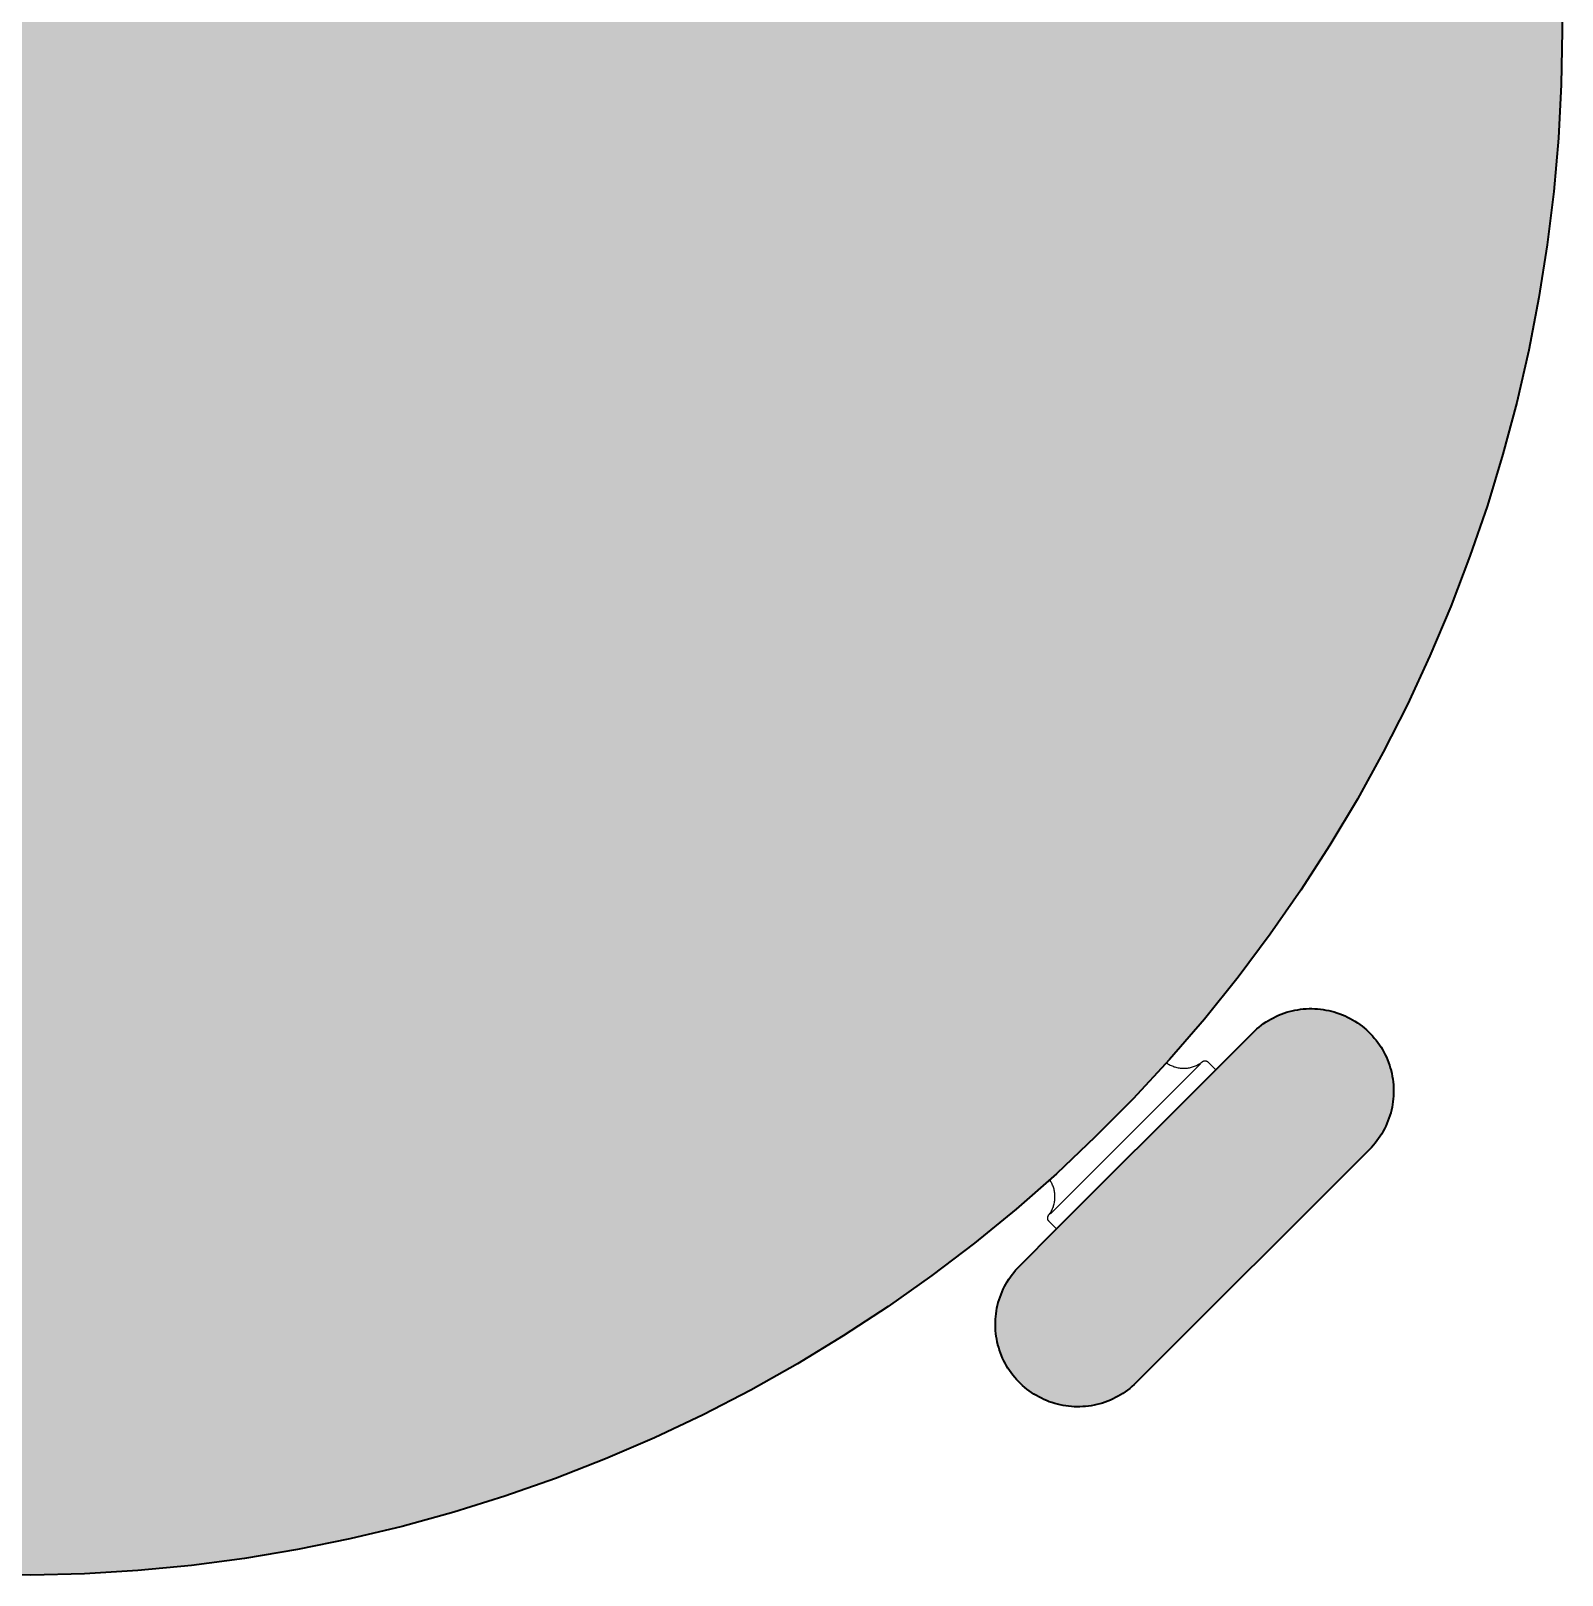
# Model space of a CAD drawing. Header units: millimetres. Extents: x 0 to 1296, y 0 to 460.
# Drawn here: x 1091.4 to 1295.6, y 35.3 to 241.2 of the extents above; entities that cross this region are included whole.
import ezdxf

# ---------------------------------------------------------------- set-up
doc = ezdxf.new("R2010")
doc.units = ezdxf.units.MM
doc.layers.add('Blocks', color=7, linetype='Continuous')
doc.layers.add('Blocks$Fill', color=7, linetype='Continuous', true_color=0xffffff)
doc.layers.add('Blocks$Inner', color=7, linetype='Continuous', lineweight=25, true_color=0x007f00)
doc.layers.add('Blocks$Outline', color=7, linetype='Continuous', lineweight=35, true_color=0xff3f3f)

# ---------------------------------------------------------------- blocks, each defined once
blk = doc.blocks.new('Ray Stool Top')
at = {"layer": 'Blocks$Fill', "extrusion": (0, 0, -1)}
for points in [[(237.77, 220.92), (230.61, 220.98), (223.47, 220.79), (216.33, 220.36), (209.21, 219.68), (202.12, 218.75), (195.07, 217.57), (188.06, 216.16), (181.1, 214.5), (174.21, 212.6), (167.39, 210.46), (160.64, 208.08), (153.98, 205.48), (147.42, 202.64), (140.96, 199.58), (134.61, 196.29), (128.37, 192.79), (122.26, 189.07), (116.29, 185.14), (110.45, 181.01), (104.76, 176.68), (99.23, 172.15), (93.85, 167.43), (88.65, 162.53), (83.61, 157.46), (78.76, 152.21), (74.09, 146.79), (69.61, 141.22), (65.33, 135.49), (61.24, 129.62), (57.37, 123.61), (53.7, 117.47), (50.25, 111.21), (47.03, 104.83), (44.02, 98.34), (41.24, 91.75), (38.69, 85.07), (36.37, 78.3), (34.3, 71.46), (32.45, 64.55), (30.85, 57.58), (29.5, 50.56), (28.39, 43.5), (27.52, 36.4), (26.9, 29.28), (26.53, 22.14), (26.4, 14.99), (26.53, 7.84), (26.9, 0.7), (27.52, -6.43), (28.39, -13.53), (29.5, -20.59), (30.85, -27.61), (32.45, -34.58), (34.3, -41.49), (36.37, -48.33), (38.69, -55.1), (41.24, -61.78), (44.02, -68.37), (47.03, -74.85), (50.25, -81.23), (53.7, -87.5), (57.37, -93.64), (61.24, -99.65), (65.33, -105.52), (69.61, -111.24), (74.09, -116.82), (78.76, -122.23), (83.61, -127.48), (88.65, -132.56), (93.85, -137.46), (99.23, -142.18), (104.76, -146.71), (110.45, -151.04), (116.29, -155.17), (122.26, -159.1), (128.37, -162.82), (134.61, -166.32), (140.96, -169.6), (147.42, -172.67), (153.98, -175.5), (160.64, -178.11), (167.39, -180.48), (174.21, -182.62), (181.1, -184.52), (188.06, -186.18), (195.07, -187.6), (202.12, -188.78), (209.21, -189.7), (216.33, -190.39), (223.47, -190.82), (230.61, -191.01), (237.77, -190.94), (244.91, -190.63), (252.04, -190.08), (259.14, -189.27), (266.22, -188.22), (273.25, -186.92), (280.23, -185.38), (287.16, -183.6), (294.02, -181.58), (300.8, -179.33), (307.5, -176.84), (314.12, -174.11), (320.63, -171.16), (327.04, -167.99), (333.33, -164.59), (339.5, -160.98), (345.55, -157.16), (351.45, -153.13), (357.22, -148.9), (362.83, -144.47), (368.28, -139.84), (373.58, -135.03), (378.7, -130.04), (383.64, -124.88), (388.41, -119.55), (392.98, -114.05), (397.36, -108.4), (401.55, -102.6), (405.52, -96.66), (409.3, -90.58), (412.85, -84.38), (416.19, -78.06), (419.31, -71.62), (422.2, -65.08), (424.87, -58.45), (427.3, -51.72), (429.5, -44.92), (431.46, -38.04), (433.18, -31.1), (434.66, -24.11), (435.89, -17.06), (436.88, -9.98), (437.63, -2.87), (438.12, 4.26), (438.37, 11.41), (438.37, 18.56), (438.12, 25.71), (437.63, 32.84), (436.88, 39.95), (435.89, 47.04), (434.66, 54.08), (433.18, 61.07), (431.46, 68.02), (429.5, 74.89), (427.3, 81.7), (424.87, 88.42), (422.2, 95.06), (419.31, 101.6), (416.19, 108.03), (412.85, 114.35), (409.3, 120.56), (405.52, 126.63), (401.55, 132.57), (397.36, 138.37), (392.98, 144.02), (388.41, 149.52), (383.64, 154.85), (378.7, 160.02), (373.58, 165.01), (368.28, 169.82), (362.83, 174.44), (357.22, 178.87), (351.45, 183.1), (345.55, 187.13), (339.5, 190.96), (333.33, 194.57), (327.04, 197.96), (320.63, 201.14), (314.12, 204.09), (307.5, 206.81), (300.8, 209.3), (294.02, 211.56), (287.16, 213.58), (280.23, 215.36), (273.25, 216.9), (266.22, 218.19), (259.14, 219.24), (252.04, 220.05), (244.91, 220.61)], [(60.15, -115.44), (59.77, -115.44), (59.39, -115.45), (59.01, -115.47), (58.64, -115.5), (58.26, -115.55), (57.89, -115.62), (57.51, -115.69), (57.14, -115.78), (56.78, -115.88), (56.42, -115.99), (56.06, -116.12), (55.7, -116.25), (55.35, -116.4), (55.01, -116.57), (54.67, -116.74), (54.34, -116.92), (54.02, -117.12), (53.7, -117.33), (53.39, -117.55), (53.08, -117.78), (52.79, -118.02), (52.5, -118.26), (52.23, -118.52), (51.96, -118.79), (51.7, -119.07), (51.45, -119.36), (51.21, -119.65), (50.98, -119.95), (50.76, -120.26), (50.55, -120.58), (50.36, -120.91), (50.17, -121.24), (50, -121.58), (49.84, -121.92), (49.69, -122.27), (49.55, -122.62), (49.42, -122.98), (49.31, -123.34), (49.21, -123.71), (49.12, -124.08), (49.05, -124.45), (48.99, -124.83), (48.94, -125.2), (48.9, -125.58), (48.88, -125.96), (48.87, -126.34), (48.87, -126.72), (48.89, -127.1), (48.92, -127.48), (48.96, -127.86), (49.02, -128.23), (49.08, -128.6), (49.17, -128.98), (49.26, -129.34), (49.37, -129.71), (49.49, -130.07), (49.62, -130.42), (49.76, -130.78), (49.92, -131.12), (50.08, -131.46), (50.26, -131.8), (50.45, -132.13), (50.66, -132.45), (50.87, -132.76), (51.09, -133.07), (51.33, -133.37), (51.57, -133.66), (51.83, -133.94), (52.09, -134.21), (83.2, -165.33), (83.48, -165.59), (83.76, -165.84), (84.05, -166.09), (84.35, -166.32), (84.65, -166.55), (84.97, -166.76), (85.29, -166.96), (85.62, -167.15), (85.95, -167.33), (86.29, -167.5), (86.64, -167.65), (86.99, -167.8), (87.35, -167.93), (87.71, -168.05), (88.07, -168.16), (88.44, -168.25), (88.81, -168.33), (89.19, -168.4), (89.56, -168.46), (89.94, -168.5), (90.32, -168.53), (90.7, -168.54), (91.08, -168.55), (91.46, -168.54), (91.83, -168.51), (92.21, -168.48), (92.59, -168.43), (92.96, -168.37), (93.34, -168.29), (93.71, -168.2), (94.07, -168.1), (94.43, -167.99), (94.79, -167.87), (95.15, -167.73), (95.5, -167.58), (95.84, -167.42), (96.18, -167.24), (96.51, -167.06), (96.83, -166.86), (97.15, -166.65), (97.46, -166.44), (97.77, -166.21), (98.06, -165.97), (98.35, -165.72), (98.62, -165.46), (98.89, -165.19), (99.15, -164.91), (99.4, -164.63), (99.64, -164.33), (99.87, -164.03), (100.09, -163.72), (100.3, -163.4), (100.49, -163.08), (100.68, -162.74), (100.85, -162.41), (101.01, -162.06), (101.16, -161.71), (101.3, -161.36), (101.43, -161), (101.54, -160.64), (101.64, -160.27), (101.73, -159.9), (101.8, -159.53), (101.86, -159.16), (101.91, -158.78), (101.95, -158.4), (101.97, -158.02), (101.98, -157.64), (101.98, -157.26), (101.96, -156.88), (101.93, -156.5), (101.89, -156.13), (101.83, -155.75), (101.77, -155.38), (101.68, -155.01), (101.59, -154.64), (101.48, -154.28), (101.36, -153.91), (101.23, -153.56), (101.09, -153.21), (100.93, -152.86), (100.76, -152.52), (100.59, -152.19), (100.39, -151.86), (100.19, -151.54), (99.98, -151.22), (99.76, -150.91), (99.52, -150.62), (99.28, -150.32), (99.02, -150.04), (98.76, -149.77), (93.81, -144.82), (72.6, -123.61), (67.65, -118.66), (67.37, -118.39), (67.09, -118.14), (66.8, -117.89), (66.5, -117.66), (66.2, -117.44), (65.88, -117.22), (65.56, -117.02), (65.23, -116.83), (64.9, -116.65), (64.56, -116.48), (64.21, -116.33), (63.86, -116.18), (63.5, -116.05), (63.14, -115.93), (62.78, -115.83), (62.41, -115.73), (62.04, -115.65), (61.66, -115.58), (61.29, -115.53), (60.91, -115.48), (60.53, -115.45)]]:
    blk.add_hatch(color=256, dxfattribs=at).paths.add_polyline_path(points, flags=0)
at = {"layer": 'Blocks$Inner'}
for p, q in [((-26.53, 7.84), (-26.4, 14.99)), ((-26.9, 0.7), (-26.53, 7.84)), ((-27.52, -6.43), (-26.9, 0.7)), ((-28.39, -13.53), (-27.52, -6.43)), ((-29.5, -20.59), (-28.39, -13.53)), ((-30.85, -27.61), (-29.5, -20.59)), ((-32.45, -34.58), (-30.85, -27.61)), ((-34.3, -41.49), (-32.45, -34.58)), ((-36.37, -48.33), (-34.3, -41.49)), ((-38.69, -55.1), (-36.37, -48.33)), ((-41.24, -61.78), (-38.69, -55.1)), ((-44.02, -68.37), (-41.24, -61.78)), ((-47.03, -74.85), (-44.02, -68.37)), ((-50.25, -81.23), (-47.03, -74.85)), ((-53.7, -87.5), (-50.25, -81.23)), ((-57.37, -93.64), (-53.7, -87.5)), ((-61.24, -99.65), (-57.37, -93.64)), ((-65.33, -105.52), (-61.24, -99.65)), ((-69.61, -111.24), (-65.33, -105.52)), ((-74.09, -116.82), (-69.61, -111.24)), ((-78.76, -122.23), (-74.09, -116.82)), ((-66.2, -117.44), (-65.88, -117.22)), ((-65.88, -117.22), (-65.56, -117.02)), ((-65.56, -117.02), (-65.23, -116.83)), ((-65.23, -116.83), (-64.9, -116.65)), ((-64.9, -116.65), (-64.56, -116.48)), ((-64.56, -116.48), (-64.21, -116.33)), ((-64.21, -116.33), (-63.86, -116.18)), ((-63.86, -116.18), (-63.5, -116.05)), ((-63.5, -116.05), (-63.14, -115.93)), ((-63.14, -115.93), (-62.78, -115.83)), ((-62.78, -115.83), (-62.41, -115.73)), ((-62.41, -115.73), (-62.04, -115.65)), ((-62.04, -115.65), (-61.66, -115.58)), ((-61.66, -115.58), (-61.29, -115.53)), ((-61.29, -115.53), (-60.91, -115.48)), ((-60.91, -115.48), (-60.53, -115.45)), ((-60.53, -115.45), (-60.15, -115.44)), ((-60.15, -115.44), (-59.77, -115.44)), ((-59.77, -115.44), (-59.39, -115.45)), ((-59.39, -115.45), (-59.01, -115.47)), ((-59.01, -115.47), (-58.64, -115.5)), ((-58.64, -115.5), (-58.26, -115.55)), ((-58.26, -115.55), (-57.89, -115.62)), ((-57.89, -115.62), (-57.51, -115.69)), ((-57.51, -115.69), (-57.14, -115.78)), ((-57.14, -115.78), (-56.78, -115.88)), ((-56.78, -115.88), (-56.42, -115.99)), ((-56.42, -115.99), (-56.06, -116.12)), ((-56.06, -116.12), (-55.7, -116.25)), ((-55.7, -116.25), (-55.35, -116.4)), ((-55.35, -116.4), (-55.01, -116.57)), ((-55.01, -116.57), (-54.67, -116.74)), ((-54.67, -116.74), (-54.34, -116.92)), ((-54.34, -116.92), (-54.02, -117.12)), ((-54.02, -117.12), (-53.7, -117.33)), ((-53.7, -117.33), (-53.39, -117.55)), ((-72.6, -123.61), (-67.65, -118.66)), ((-67.65, -118.66), (-67.37, -118.39)), ((-67.37, -118.39), (-67.09, -118.14)), ((-67.09, -118.14), (-66.8, -117.89)), ((-66.8, -117.89), (-66.5, -117.66)), ((-66.5, -117.66), (-66.2, -117.44)), ((-53.39, -117.55), (-53.08, -117.78)), ((-53.08, -117.78), (-52.79, -118.02)), ((-52.79, -118.02), (-52.5, -118.26)), ((-52.5, -118.26), (-52.23, -118.52)), ((-52.23, -118.52), (-51.96, -118.79)), ((-51.96, -118.79), (-51.7, -119.07)), ((-51.7, -119.07), (-51.45, -119.36)), ((-51.45, -119.36), (-51.21, -119.65)), ((-51.21, -119.65), (-50.98, -119.95)), ((-50.98, -119.95), (-50.76, -120.26)), ((-50.76, -120.26), (-50.55, -120.58)), ((-50.55, -120.58), (-50.36, -120.91)), ((-50.36, -120.91), (-50.17, -121.24)), ((-50.17, -121.24), (-50, -121.58)), ((-74.62, -122.8), (-84.62, -132.8)), ((-83.61, -127.48), (-78.76, -122.23)), ((-79.16, -122.68), (-79.04, -122.76)), ((-79.04, -122.76), (-78.92, -122.83)), ((-78.92, -122.83), (-78.8, -122.9)), ((-78.8, -122.9), (-78.68, -122.96)), ((-78.68, -122.96), (-78.55, -123.03)), ((-78.55, -123.03), (-78.42, -123.08)), ((-78.42, -123.08), (-78.29, -123.13)), ((-78.29, -123.13), (-78.16, -123.18)), ((-78.16, -123.18), (-78.03, -123.22)), ((-78.03, -123.22), (-77.9, -123.26)), ((-77.9, -123.26), (-77.76, -123.29)), ((-77.76, -123.29), (-77.62, -123.32)), ((-77.62, -123.32), (-77.49, -123.35)), ((-77.49, -123.35), (-77.35, -123.36)), ((-77.35, -123.36), (-77.21, -123.38)), ((-77.21, -123.38), (-77.07, -123.39)), ((-77.07, -123.39), (-76.93, -123.39)), ((-76.93, -123.39), (-76.79, -123.39)), ((-76.79, -123.39), (-76.65, -123.39)), ((-76.65, -123.39), (-76.51, -123.38)), ((-76.51, -123.38), (-76.37, -123.36)), ((-76.37, -123.36), (-76.23, -123.34)), ((-76.23, -123.34), (-76.1, -123.32)), ((-76.1, -123.32), (-75.96, -123.29)), ((-75.96, -123.29), (-75.82, -123.25)), ((-75.82, -123.25), (-75.69, -123.21)), ((-75.69, -123.21), (-75.56, -123.17)), ((-75.56, -123.17), (-75.43, -123.12)), ((-75.43, -123.12), (-75.3, -123.07)), ((-75.3, -123.07), (-75.17, -123.01)), ((-75.17, -123.01), (-75.04, -122.95)), ((-75.04, -122.95), (-74.92, -122.89)), ((-74.92, -122.89), (-74.8, -122.82)), ((-74.8, -122.82), (-74.68, -122.74)), ((-74.68, -122.74), (-74.57, -122.66)), ((-74.57, -122.66), (-74.45, -122.58)), ((-74.45, -122.58), (-74.34, -122.49)), ((-74.34, -122.49), (-74.33, -122.48)), ((-74.33, -122.48), (-74.32, -122.47)), ((-74.32, -122.47), (-74.3, -122.46)), ((-74.3, -122.46), (-74.29, -122.45)), ((-74.29, -122.45), (-74.27, -122.45)), ((-74.27, -122.45), (-74.26, -122.44)), ((-74.26, -122.44), (-74.24, -122.43)), ((-74.24, -122.43), (-74.22, -122.42)), ((-74.22, -122.42), (-74.21, -122.42)), ((-74.21, -122.42), (-74.19, -122.41)), ((-74.19, -122.41), (-74.18, -122.4)), ((-74.18, -122.4), (-74.16, -122.4)), ((-74.16, -122.4), (-74.14, -122.4)), ((-74.14, -122.4), (-74.12, -122.39)), ((-74.12, -122.39), (-74.11, -122.39)), ((-74.11, -122.39), (-74.09, -122.39)), ((-74.09, -122.39), (-74.07, -122.38)), ((-74.07, -122.38), (-74.06, -122.38)), ((-74.06, -122.38), (-74.04, -122.38)), ((-74.04, -122.38), (-74.02, -122.38)), ((-74.02, -122.38), (-74, -122.38)), ((-74, -122.38), (-73.99, -122.38)), ((-73.99, -122.38), (-73.97, -122.39)), ((-73.97, -122.39), (-73.95, -122.39)), ((-73.95, -122.39), (-73.93, -122.39)), ((-73.93, -122.39), (-73.92, -122.39)), ((-73.92, -122.39), (-73.9, -122.4)), ((-73.9, -122.4), (-73.88, -122.4)), ((-73.88, -122.4), (-73.87, -122.41)), ((-73.87, -122.41), (-73.85, -122.41)), ((-73.85, -122.41), (-73.83, -122.42)), ((-73.83, -122.42), (-73.82, -122.43)), ((-73.82, -122.43), (-73.8, -122.44)), ((-73.8, -122.44), (-73.79, -122.44)), ((-73.79, -122.44), (-73.77, -122.45)), ((-73.77, -122.45), (-73.76, -122.46)), ((-73.76, -122.46), (-73.74, -122.47)), ((-73.74, -122.47), (-73.73, -122.48)), ((-73.73, -122.48), (-73.72, -122.49)), ((-73.72, -122.49), (-73.7, -122.5)), ((-73.7, -122.5), (-73.69, -122.51)), ((-72.6, -123.61), (-73.69, -122.51)), ((-73.67, -122.54), (-73.67, -122.54)), ((-50, -121.58), (-49.84, -121.92)), ((-49.84, -121.92), (-49.69, -122.27)), ((-49.69, -122.27), (-49.55, -122.62)), ((-49.55, -122.62), (-49.42, -122.98)), ((-49.42, -122.98), (-49.31, -123.34)), ((-49.31, -123.34), (-49.21, -123.71)), ((-93.81, -144.82), (-72.6, -123.61)), ((-49.21, -123.71), (-49.12, -124.08)), ((-49.12, -124.08), (-49.05, -124.45)), ((-49.05, -124.45), (-48.99, -124.83)), ((-48.99, -124.83), (-48.94, -125.2)), ((-48.94, -125.2), (-48.9, -125.58)), ((-48.9, -125.58), (-48.88, -125.96)), ((-88.65, -132.56), (-83.61, -127.48)), ((-48.92, -127.48), (-48.96, -127.86)), ((-48.89, -127.1), (-48.92, -127.48)), ((-48.87, -126.72), (-48.89, -127.1)), ((-48.88, -125.96), (-48.87, -126.34)), ((-48.87, -126.34), (-48.87, -126.72)), ((-49.37, -129.71), (-49.49, -130.07)), ((-49.26, -129.34), (-49.37, -129.71)), ((-49.17, -128.98), (-49.26, -129.34)), ((-49.08, -128.6), (-49.17, -128.98)), ((-49.02, -128.23), (-49.08, -128.6)), ((-48.96, -127.86), (-49.02, -128.23)), ((-50.26, -131.8), (-50.45, -132.13)), ((-50.08, -131.46), (-50.26, -131.8)), ((-49.92, -131.12), (-50.08, -131.46)), ((-49.76, -130.78), (-49.92, -131.12)), ((-49.62, -130.42), (-49.76, -130.78)), ((-49.49, -130.07), (-49.62, -130.42)), ((-84.62, -132.8), (-94.61, -142.8)), ((-93.85, -137.46), (-88.65, -132.56)), ((-51.57, -133.66), (-51.83, -133.94)), ((-51.33, -133.37), (-51.57, -133.66)), ((-51.09, -133.07), (-51.33, -133.37)), ((-50.87, -132.76), (-51.09, -133.07)), ((-50.66, -132.45), (-50.87, -132.76)), ((-50.45, -132.13), (-50.66, -132.45)), ((-52.09, -134.21), (-83.2, -165.33)), ((-51.83, -133.94), (-52.09, -134.21)), ((-99.23, -142.18), (-93.85, -137.46)), ((-94.66, -138.38), (-94.74, -138.26)), ((-94.59, -138.5), (-94.66, -138.38)), ((-94.52, -138.62), (-94.59, -138.5)), ((-94.45, -138.74), (-94.52, -138.62)), ((-94.39, -138.87), (-94.45, -138.74)), ((-94.34, -138.99), (-94.39, -138.87)), ((-94.29, -139.12), (-94.34, -138.99)), ((-94.24, -139.26), (-94.29, -139.12)), ((-94.2, -139.39), (-94.24, -139.26)), ((-94.16, -139.52), (-94.2, -139.39)), ((-94.13, -139.66), (-94.16, -139.52)), ((-94.1, -139.79), (-94.13, -139.66)), ((-94.08, -139.93), (-94.1, -139.79)), ((-94.06, -140.07), (-94.08, -139.93)), ((-94.04, -140.21), (-94.06, -140.07)), ((-94.41, -142.25), (-94.35, -142.12)), ((-94.35, -142.12), (-94.3, -141.99)), ((-94.3, -141.99), (-94.25, -141.86)), ((-94.25, -141.86), (-94.21, -141.73)), ((-94.21, -141.73), (-94.17, -141.59)), ((-94.17, -141.59), (-94.13, -141.46)), ((-94.13, -141.46), (-94.11, -141.32)), ((-94.11, -141.32), (-94.08, -141.18)), ((-94.08, -141.18), (-94.06, -141.05)), ((-94.06, -141.05), (-94.05, -140.91)), ((-94.05, -140.91), (-94.04, -140.77)), ((-94.03, -140.35), (-94.04, -140.21)), ((-94.04, -140.77), (-94.03, -140.63)), ((-94.03, -140.49), (-94.03, -140.35)), ((-94.03, -140.63), (-94.03, -140.49)), ((-104.76, -146.71), (-99.23, -142.18)), ((-95.04, -143.31), (-95.05, -143.33)), ((-95.05, -143.33), (-95.05, -143.34)), ((-95.05, -143.34), (-95.05, -143.36)), ((-95.05, -143.36), (-95.05, -143.37)), ((-95.05, -143.37), (-95.05, -143.39)), ((-95.05, -143.39), (-95.05, -143.41)), ((-95.05, -143.41), (-95.05, -143.42)), ((-95.05, -143.42), (-95.05, -143.44)), ((-95.05, -143.44), (-95.05, -143.45)), ((-95.05, -143.45), (-95.04, -143.47)), ((-95.03, -143.26), (-95.04, -143.28)), ((-95.04, -143.28), (-95.04, -143.3)), ((-95.04, -143.3), (-95.04, -143.31)), ((-95.04, -143.47), (-95.04, -143.48)), ((-95.04, -143.48), (-95.04, -143.5)), ((-95.04, -143.5), (-95.03, -143.52)), ((-95.02, -143.23), (-95.03, -143.25)), ((-95.03, -143.25), (-95.03, -143.26)), ((-95.03, -143.52), (-95.03, -143.53)), ((-95.03, -143.53), (-95.02, -143.55)), ((-95.01, -143.2), (-95.02, -143.22)), ((-95.02, -143.22), (-95.02, -143.23)), ((-95.02, -143.55), (-95.02, -143.56)), ((-95.02, -143.56), (-95.01, -143.58)), ((-95, -143.18), (-95.01, -143.19)), ((-95.01, -143.19), (-95.01, -143.2)), ((-95.01, -143.58), (-95.01, -143.59)), ((-95.01, -143.59), (-95, -143.6)), ((-94.99, -143.16), (-95, -143.18)), ((-95, -143.6), (-94.99, -143.62)), ((-94.98, -143.15), (-94.99, -143.16)), ((-94.99, -143.62), (-94.98, -143.63)), ((-94.97, -143.14), (-94.98, -143.15)), ((-94.98, -143.63), (-94.97, -143.65)), ((-94.96, -143.12), (-94.97, -143.14)), ((-94.97, -143.65), (-94.97, -143.66)), ((-94.97, -143.66), (-94.96, -143.67)), ((-94.95, -143.1), (-94.96, -143.11)), ((-94.96, -143.11), (-94.96, -143.12)), ((-94.96, -143.67), (-94.95, -143.68)), ((-94.93, -143.09), (-94.95, -143.1)), ((-94.95, -143.68), (-94.94, -143.7)), ((-94.94, -143.7), (-94.93, -143.71)), ((-94.92, -143.07), (-94.93, -143.09)), ((-94.93, -143.71), (-94.91, -143.72)), ((-94.92, -143.07), (-94.84, -142.96)), ((-94.91, -143.72), (-94.9, -143.73)), ((-94.9, -143.73), (-94.89, -143.74)), ((-94.89, -143.74), (-94.88, -143.75)), ((-94.88, -143.75), (-93.81, -144.82)), ((-94.84, -142.96), (-94.76, -142.85)), ((-94.76, -142.85), (-94.68, -142.73)), ((-94.68, -142.73), (-94.6, -142.62)), ((-94.6, -142.62), (-94.53, -142.5)), ((-94.53, -142.5), (-94.47, -142.37)), ((-94.47, -142.37), (-94.41, -142.25)), ((-98.76, -149.77), (-93.81, -144.82)), ((-110.45, -151.04), (-104.76, -146.71)), ((-99.52, -150.62), (-99.28, -150.32)), ((-99.28, -150.32), (-99.02, -150.04)), ((-99.02, -150.04), (-98.76, -149.77)), ((-116.29, -155.17), (-110.45, -151.04)), ((-100.76, -152.52), (-100.59, -152.19)), ((-100.59, -152.19), (-100.39, -151.86)), ((-100.39, -151.86), (-100.19, -151.54)), ((-100.19, -151.54), (-99.98, -151.22)), ((-99.98, -151.22), (-99.76, -150.91)), ((-99.76, -150.91), (-99.52, -150.62)), ((-101.59, -154.64), (-101.48, -154.28)), ((-101.48, -154.28), (-101.36, -153.91)), ((-101.36, -153.91), (-101.23, -153.56)), ((-101.23, -153.56), (-101.09, -153.21)), ((-101.09, -153.21), (-100.93, -152.86)), ((-100.93, -152.86), (-100.76, -152.52)), ((-122.26, -159.1), (-116.29, -155.17)), ((-101.96, -156.88), (-101.93, -156.5)), ((-101.93, -156.5), (-101.89, -156.13)), ((-101.89, -156.13), (-101.83, -155.75)), ((-101.83, -155.75), (-101.77, -155.38)), ((-101.77, -155.38), (-101.68, -155.01)), ((-101.68, -155.01), (-101.59, -154.64)), ((-101.98, -157.26), (-101.96, -156.88)), ((-101.98, -157.64), (-101.98, -157.26)), ((-101.97, -158.02), (-101.98, -157.64)), ((-101.95, -158.4), (-101.97, -158.02)), ((-101.91, -158.78), (-101.95, -158.4)), ((-128.37, -162.82), (-122.26, -159.1)), ((-101.86, -159.16), (-101.91, -158.78)), ((-101.8, -159.53), (-101.86, -159.16)), ((-101.73, -159.9), (-101.8, -159.53)), ((-101.64, -160.27), (-101.73, -159.9)), ((-101.54, -160.64), (-101.64, -160.27)), ((-101.43, -161), (-101.54, -160.64)), ((-101.3, -161.36), (-101.43, -161)), ((-101.16, -161.71), (-101.3, -161.36)), ((-101.01, -162.06), (-101.16, -161.71)), ((-100.85, -162.41), (-101.01, -162.06)), ((-100.68, -162.74), (-100.85, -162.41)), ((-134.61, -166.32), (-128.37, -162.82)), ((-100.49, -163.08), (-100.68, -162.74)), ((-100.3, -163.4), (-100.49, -163.08)), ((-100.09, -163.72), (-100.3, -163.4)), ((-99.87, -164.03), (-100.09, -163.72)), ((-99.64, -164.33), (-99.87, -164.03)), ((-99.4, -164.63), (-99.64, -164.33)), ((-99.15, -164.91), (-99.4, -164.63)), ((-140.96, -169.6), (-134.61, -166.32)), ((-98.89, -165.19), (-99.15, -164.91)), ((-98.62, -165.46), (-98.89, -165.19)), ((-98.35, -165.72), (-98.62, -165.46)), ((-98.06, -165.97), (-98.35, -165.72)), ((-97.77, -166.21), (-98.06, -165.97)), ((-97.46, -166.44), (-97.77, -166.21)), ((-97.15, -166.65), (-97.46, -166.44)), ((-96.83, -166.86), (-97.15, -166.65)), ((-84.97, -166.76), (-85.29, -166.96)), ((-84.65, -166.55), (-84.97, -166.76)), ((-84.35, -166.32), (-84.65, -166.55)), ((-84.05, -166.09), (-84.35, -166.32)), ((-83.76, -165.84), (-84.05, -166.09)), ((-83.48, -165.59), (-83.76, -165.84)), ((-83.2, -165.33), (-83.48, -165.59)), ((-96.51, -167.06), (-96.83, -166.86)), ((-96.18, -167.24), (-96.51, -167.06)), ((-95.84, -167.42), (-96.18, -167.24)), ((-95.5, -167.58), (-95.84, -167.42)), ((-95.15, -167.73), (-95.5, -167.58)), ((-94.79, -167.87), (-95.15, -167.73)), ((-94.43, -167.99), (-94.79, -167.87)), ((-94.07, -168.1), (-94.43, -167.99)), ((-93.71, -168.2), (-94.07, -168.1)), ((-93.34, -168.29), (-93.71, -168.2)), ((-92.96, -168.37), (-93.34, -168.29)), ((-92.59, -168.43), (-92.96, -168.37)), ((-92.21, -168.48), (-92.59, -168.43)), ((-91.83, -168.51), (-92.21, -168.48)), ((-91.46, -168.54), (-91.83, -168.51)), ((-91.08, -168.55), (-91.46, -168.54)), ((-90.7, -168.54), (-91.08, -168.55)), ((-90.32, -168.53), (-90.7, -168.54)), ((-89.94, -168.5), (-90.32, -168.53)), ((-89.56, -168.46), (-89.94, -168.5)), ((-89.19, -168.4), (-89.56, -168.46)), ((-88.81, -168.33), (-89.19, -168.4)), ((-88.44, -168.25), (-88.81, -168.33)), ((-88.07, -168.16), (-88.44, -168.25)), ((-87.71, -168.05), (-88.07, -168.16)), ((-87.35, -167.93), (-87.71, -168.05)), ((-86.99, -167.8), (-87.35, -167.93)), ((-86.64, -167.65), (-86.99, -167.8)), ((-86.29, -167.5), (-86.64, -167.65)), ((-85.95, -167.33), (-86.29, -167.5)), ((-85.62, -167.15), (-85.95, -167.33)), ((-85.29, -166.96), (-85.62, -167.15)), ((-147.42, -172.67), (-140.96, -169.6)), ((-153.98, -175.5), (-147.42, -172.67)), ((-160.64, -178.11), (-153.98, -175.5)), ((-167.39, -180.48), (-160.64, -178.11)), ((-174.21, -182.62), (-167.39, -180.48)), ((-181.1, -184.52), (-174.21, -182.62)), ((-188.06, -186.18), (-181.1, -184.52)), ((-195.07, -187.6), (-188.06, -186.18)), ((-209.21, -189.7), (-202.12, -188.78)), ((-202.12, -188.78), (-195.07, -187.6)), ((-230.61, -191.01), (-223.47, -190.82)), ((-223.47, -190.82), (-216.33, -190.39)), ((-216.33, -190.39), (-209.21, -189.7))]:
    blk.add_line(p, q, dxfattribs=at)
at = {"layer": 'Blocks$Outline'}
for points in [[(-26.53, 22.14), (-26.4, 14.99)], [(-26.4, 14.99), (-26.53, 7.84)], [(-26.53, 7.84), (-26.9, 0.7)], [(-26.9, 0.7), (-27.52, -6.43)], [(-27.52, -6.43), (-28.39, -13.53)], [(-28.39, -13.53), (-29.5, -20.59)], [(-29.5, -20.59), (-30.85, -27.61)], [(-30.85, -27.61), (-32.45, -34.58)], [(-32.45, -34.58), (-34.3, -41.49)], [(-34.3, -41.49), (-36.37, -48.33)], [(-36.37, -48.33), (-38.69, -55.1)], [(-38.69, -55.1), (-41.24, -61.78)], [(-41.24, -61.78), (-44.02, -68.37)], [(-44.02, -68.37), (-47.03, -74.85)], [(-47.03, -74.85), (-50.25, -81.23)], [(-50.25, -81.23), (-53.7, -87.5)], [(-53.7, -87.5), (-57.37, -93.64)], [(-57.37, -93.64), (-61.24, -99.65)], [(-61.24, -99.65), (-65.33, -105.52)], [(-65.33, -105.52), (-69.61, -111.24)], [(-69.61, -111.24), (-74.09, -116.82)], [(-74.09, -116.82), (-78.76, -122.23)], [(-66.2, -117.44), (-65.88, -117.22)], [(-65.88, -117.22), (-65.56, -117.02)], [(-65.56, -117.02), (-65.23, -116.83)], [(-65.23, -116.83), (-64.9, -116.65)], [(-64.9, -116.65), (-64.56, -116.48)], [(-64.56, -116.48), (-64.21, -116.33)], [(-64.21, -116.33), (-63.86, -116.18)], [(-63.86, -116.18), (-63.5, -116.05)], [(-63.5, -116.05), (-63.14, -115.93)], [(-63.14, -115.93), (-62.78, -115.83)], [(-62.78, -115.83), (-62.41, -115.73)], [(-62.41, -115.73), (-62.04, -115.65)], [(-62.04, -115.65), (-61.66, -115.58)], [(-61.66, -115.58), (-61.29, -115.53)], [(-61.29, -115.53), (-60.91, -115.48)], [(-60.91, -115.48), (-60.53, -115.45)], [(-60.53, -115.45), (-60.15, -115.44)], [(-60.15, -115.44), (-59.77, -115.44)], [(-59.77, -115.44), (-59.39, -115.45)], [(-59.39, -115.45), (-59.01, -115.47)], [(-59.01, -115.47), (-58.64, -115.5)], [(-58.64, -115.5), (-58.26, -115.55)], [(-58.26, -115.55), (-57.89, -115.62)], [(-57.89, -115.62), (-57.51, -115.69)], [(-57.51, -115.69), (-57.14, -115.78)], [(-57.14, -115.78), (-56.78, -115.88)], [(-56.78, -115.88), (-56.42, -115.99)], [(-56.42, -115.99), (-56.06, -116.12)], [(-56.06, -116.12), (-55.7, -116.25)], [(-55.7, -116.25), (-55.35, -116.4)], [(-55.35, -116.4), (-55.01, -116.57)], [(-55.01, -116.57), (-54.67, -116.74)], [(-54.67, -116.74), (-54.34, -116.92)], [(-54.34, -116.92), (-54.02, -117.12)], [(-54.02, -117.12), (-53.7, -117.33)], [(-53.7, -117.33), (-53.39, -117.55)], [(-72.6, -123.61), (-67.65, -118.66)], [(-67.65, -118.66), (-67.37, -118.39)], [(-67.37, -118.39), (-67.09, -118.14)], [(-67.09, -118.14), (-66.8, -117.89)], [(-66.8, -117.89), (-66.5, -117.66)], [(-66.5, -117.66), (-66.2, -117.44)], [(-53.39, -117.55), (-53.08, -117.78)], [(-53.08, -117.78), (-52.79, -118.02)], [(-52.79, -118.02), (-52.5, -118.26)], [(-52.5, -118.26), (-52.23, -118.52)], [(-52.23, -118.52), (-51.96, -118.79)], [(-51.96, -118.79), (-51.7, -119.07)], [(-51.7, -119.07), (-51.45, -119.36)], [(-51.45, -119.36), (-51.21, -119.65)], [(-51.21, -119.65), (-50.98, -119.95)], [(-50.98, -119.95), (-50.76, -120.26)], [(-50.76, -120.26), (-50.55, -120.58)], [(-50.55, -120.58), (-50.36, -120.91)], [(-50.36, -120.91), (-50.17, -121.24)], [(-50.17, -121.24), (-50, -121.58)], [(-78.76, -122.23), (-83.61, -127.48)], [(-50, -121.58), (-49.84, -121.92)], [(-49.84, -121.92), (-49.69, -122.27)], [(-49.69, -122.27), (-49.55, -122.62)], [(-49.55, -122.62), (-49.42, -122.98)], [(-49.42, -122.98), (-49.31, -123.34)], [(-49.31, -123.34), (-49.21, -123.71)], [(-93.81, -144.82), (-72.6, -123.61)], [(-49.21, -123.71), (-49.12, -124.08)], [(-49.12, -124.08), (-49.05, -124.45)], [(-49.05, -124.45), (-48.99, -124.83)], [(-48.99, -124.83), (-48.94, -125.2)], [(-48.94, -125.2), (-48.9, -125.58)], [(-48.9, -125.58), (-48.88, -125.96)], [(-83.61, -127.48), (-88.65, -132.56)], [(-48.92, -127.48), (-48.96, -127.86)], [(-48.89, -127.1), (-48.92, -127.48)], [(-48.87, -126.72), (-48.89, -127.1)], [(-48.88, -125.96), (-48.87, -126.34)], [(-48.87, -126.34), (-48.87, -126.72)], [(-49.37, -129.71), (-49.49, -130.07)], [(-49.26, -129.34), (-49.37, -129.71)], [(-49.17, -128.98), (-49.26, -129.34)], [(-49.08, -128.6), (-49.17, -128.98)], [(-49.02, -128.23), (-49.08, -128.6)], [(-48.96, -127.86), (-49.02, -128.23)], [(-50.26, -131.8), (-50.45, -132.13)], [(-50.08, -131.46), (-50.26, -131.8)], [(-49.92, -131.12), (-50.08, -131.46)], [(-49.76, -130.78), (-49.92, -131.12)], [(-49.62, -130.42), (-49.76, -130.78)], [(-49.49, -130.07), (-49.62, -130.42)], [(-88.65, -132.56), (-93.85, -137.46)], [(-51.57, -133.66), (-51.83, -133.94)], [(-51.33, -133.37), (-51.57, -133.66)], [(-51.09, -133.07), (-51.33, -133.37)], [(-50.87, -132.76), (-51.09, -133.07)], [(-50.66, -132.45), (-50.87, -132.76)], [(-50.45, -132.13), (-50.66, -132.45)], [(-52.09, -134.21), (-83.2, -165.33)], [(-51.83, -133.94), (-52.09, -134.21)], [(-93.85, -137.46), (-99.23, -142.18)], [(-99.23, -142.18), (-104.76, -146.71)], [(-98.76, -149.77), (-93.81, -144.82)], [(-104.76, -146.71), (-110.45, -151.04)], [(-99.52, -150.62), (-99.28, -150.32)], [(-99.28, -150.32), (-99.02, -150.04)], [(-99.02, -150.04), (-98.76, -149.77)], [(-110.45, -151.04), (-116.29, -155.17)], [(-100.76, -152.52), (-100.59, -152.19)], [(-100.59, -152.19), (-100.39, -151.86)], [(-100.39, -151.86), (-100.19, -151.54)], [(-100.19, -151.54), (-99.98, -151.22)], [(-99.98, -151.22), (-99.76, -150.91)], [(-99.76, -150.91), (-99.52, -150.62)], [(-101.59, -154.64), (-101.48, -154.28)], [(-101.48, -154.28), (-101.36, -153.91)], [(-101.36, -153.91), (-101.23, -153.56)], [(-101.23, -153.56), (-101.09, -153.21)], [(-101.09, -153.21), (-100.93, -152.86)], [(-100.93, -152.86), (-100.76, -152.52)], [(-116.29, -155.17), (-122.26, -159.1)], [(-101.96, -156.88), (-101.93, -156.5)], [(-101.93, -156.5), (-101.89, -156.13)], [(-101.89, -156.13), (-101.83, -155.75)], [(-101.83, -155.75), (-101.77, -155.38)], [(-101.77, -155.38), (-101.68, -155.01)], [(-101.68, -155.01), (-101.59, -154.64)], [(-101.98, -157.26), (-101.96, -156.88)], [(-101.98, -157.64), (-101.98, -157.26)], [(-101.97, -158.02), (-101.98, -157.64)], [(-101.95, -158.4), (-101.97, -158.02)], [(-101.91, -158.78), (-101.95, -158.4)], [(-122.26, -159.1), (-128.37, -162.82)], [(-101.86, -159.16), (-101.91, -158.78)], [(-101.8, -159.53), (-101.86, -159.16)], [(-101.73, -159.9), (-101.8, -159.53)], [(-101.64, -160.27), (-101.73, -159.9)], [(-101.54, -160.64), (-101.64, -160.27)], [(-101.43, -161), (-101.54, -160.64)], [(-101.3, -161.36), (-101.43, -161)], [(-101.16, -161.71), (-101.3, -161.36)], [(-101.01, -162.06), (-101.16, -161.71)], [(-100.85, -162.41), (-101.01, -162.06)], [(-100.68, -162.74), (-100.85, -162.41)], [(-128.37, -162.82), (-134.61, -166.32)], [(-100.49, -163.08), (-100.68, -162.74)], [(-100.3, -163.4), (-100.49, -163.08)], [(-100.09, -163.72), (-100.3, -163.4)], [(-99.87, -164.03), (-100.09, -163.72)], [(-99.64, -164.33), (-99.87, -164.03)], [(-99.4, -164.63), (-99.64, -164.33)], [(-99.15, -164.91), (-99.4, -164.63)], [(-134.61, -166.32), (-140.96, -169.6)], [(-98.89, -165.19), (-99.15, -164.91)], [(-98.62, -165.46), (-98.89, -165.19)], [(-98.35, -165.72), (-98.62, -165.46)], [(-98.06, -165.97), (-98.35, -165.72)], [(-97.77, -166.21), (-98.06, -165.97)], [(-97.46, -166.44), (-97.77, -166.21)], [(-97.15, -166.65), (-97.46, -166.44)], [(-96.83, -166.86), (-97.15, -166.65)], [(-84.97, -166.76), (-85.29, -166.96)], [(-84.65, -166.55), (-84.97, -166.76)], [(-84.35, -166.32), (-84.65, -166.55)], [(-84.05, -166.09), (-84.35, -166.32)], [(-83.76, -165.84), (-84.05, -166.09)], [(-83.48, -165.59), (-83.76, -165.84)], [(-83.2, -165.33), (-83.48, -165.59)], [(-96.51, -167.06), (-96.83, -166.86)], [(-96.18, -167.24), (-96.51, -167.06)], [(-95.84, -167.42), (-96.18, -167.24)], [(-95.5, -167.58), (-95.84, -167.42)], [(-95.15, -167.73), (-95.5, -167.58)], [(-94.79, -167.87), (-95.15, -167.73)], [(-94.43, -167.99), (-94.79, -167.87)], [(-94.07, -168.1), (-94.43, -167.99)], [(-93.71, -168.2), (-94.07, -168.1)], [(-93.34, -168.29), (-93.71, -168.2)], [(-92.96, -168.37), (-93.34, -168.29)], [(-92.59, -168.43), (-92.96, -168.37)], [(-92.21, -168.48), (-92.59, -168.43)], [(-91.83, -168.51), (-92.21, -168.48)], [(-91.46, -168.54), (-91.83, -168.51)], [(-91.08, -168.55), (-91.46, -168.54)], [(-90.7, -168.54), (-91.08, -168.55)], [(-90.32, -168.53), (-90.7, -168.54)], [(-89.94, -168.5), (-90.32, -168.53)], [(-89.56, -168.46), (-89.94, -168.5)], [(-89.19, -168.4), (-89.56, -168.46)], [(-88.81, -168.33), (-89.19, -168.4)], [(-88.44, -168.25), (-88.81, -168.33)], [(-88.07, -168.16), (-88.44, -168.25)], [(-87.71, -168.05), (-88.07, -168.16)], [(-87.35, -167.93), (-87.71, -168.05)], [(-86.99, -167.8), (-87.35, -167.93)], [(-86.64, -167.65), (-86.99, -167.8)], [(-86.29, -167.5), (-86.64, -167.65)], [(-85.95, -167.33), (-86.29, -167.5)], [(-85.62, -167.15), (-85.95, -167.33)], [(-85.29, -166.96), (-85.62, -167.15)], [(-140.96, -169.6), (-147.42, -172.67)], [(-147.42, -172.67), (-153.98, -175.5)], [(-153.98, -175.5), (-160.64, -178.11)], [(-160.64, -178.11), (-167.39, -180.48)], [(-167.39, -180.48), (-174.21, -182.62)], [(-174.21, -182.62), (-181.1, -184.52)], [(-181.1, -184.52), (-188.06, -186.18)], [(-188.06, -186.18), (-195.07, -187.6)], [(-202.12, -188.78), (-209.21, -189.7)], [(-195.07, -187.6), (-202.12, -188.78)], [(-230.61, -191.01), (-237.77, -190.94)], [(-223.47, -190.82), (-230.61, -191.01)], [(-216.33, -190.39), (-223.47, -190.82)], [(-209.21, -189.7), (-216.33, -190.39)]]:
    blk.add_lwpolyline(points, dxfattribs=at)

msp = doc.modelspace()

# ---------------------------------------------------------------- block references
at = {"layer": 'Blocks'}
msp.add_blockref('Ray Stool Top', (1322.04, 226.26), dxfattribs=at)

doc.saveas('drawing.dxf')
